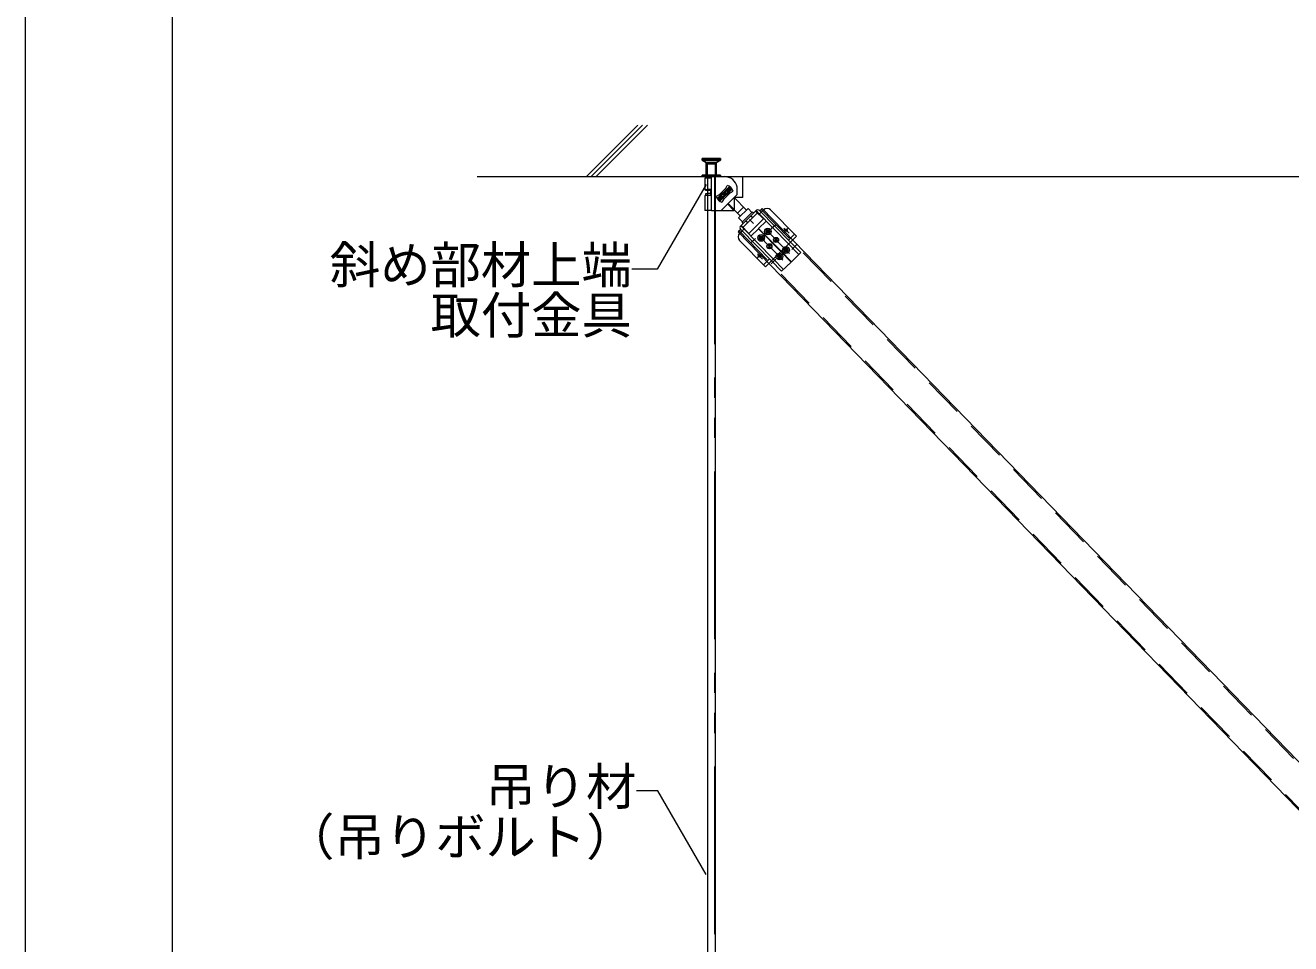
# Model space of a CAD drawing. Units: millimetres on the paper, with parts at other scales. Extents: x -195 to 195, y -140 to 138.
# Drawn here: x -195 to -157.28, y -77.03 to -49.64 of the extents above; entities that cross this region are included whole.
import ezdxf
from ezdxf.enums import TextEntityAlignment as Align

# ---------------------------------------------------------------- set-up
doc = ezdxf.new("R2010")
doc.units = ezdxf.units.MM
for name, pattern in [('CHAIN1', [8, 5, -1, 1, -1]), ('DASHED1', [1.8, 1.2, -0.6]), ('DOUBLE_CHAIN1', [8.8, 5, -1, 0.6, -0.6, 0.6, -1])]:
    doc.linetypes.add(name, pattern=pattern)
for name, color, linetype, lineweight in [('7-1_吊り材', 7, 'Continuous', 18), ('7-4_ブレース・補強材', 3, 'DASHED1', 18), ('7-6_文字', 3, 'Continuous', 18), ('7-9_躯体他', 4, 'Continuous', 9), ('7-C_ビス・アンカーボルト・強調図形', 2, 'Continuous', 25), ('F-2_野縁受け', 3, 'Continuous', 18), ('F-3_野縁', 7, 'Continuous', 18)]:
    doc.layers.add(name, color=color, linetype=linetype, lineweight=lineweight)
doc.styles.add('ＭＳ ゴシック', font='')
doc.styles.get('ＭＳ ゴシック').set_extended_font_data('MS Gothic')

msp = doc.modelspace()

# ---------------------------------------------------------------- linework, layer by layer
at = {"layer": '7-1_吊り材'}
for p, q in [((-174.667, -54.149), (-174.667, -98.39)), ((-174.442, -54.149), (-174.442, -98.39))]:
    msp.add_line(p, q, dxfattribs=at)
at = {"layer": '7-1_吊り材', "linetype": 'DOUBLE_CHAIN1'}
for p, q in [((-174.653, -98.39), (-174.653, -54.149)), ((-174.456, -54.149), (-174.456, -98.39))]:
    msp.add_line(p, q, dxfattribs=at)
at = {"layer": '7-4_ブレース・補強材'}
for p, q in [((-173.065, -55.133), (-130.662, -98.889)), ((-173.725, -55.773), (-131.322, -99.53))]:
    msp.add_line(p, q, dxfattribs=at)
at = {"layer": '7-4_ブレース・補強材', "linetype": 'Continuous'}
for p, q in [((-173.036, -55.105), (-130.633, -98.861)), ((-173.754, -55.801), (-131.351, -99.557))]:
    msp.add_line(p, q, dxfattribs=at)
at = {"layer": '7-6_文字'}
for p, q in [((-174.747, -54.207), (-174.747, -54.552)), ((-174.722, -54.157), (-174.722, -54.203)), ((-174.633, -54.149), (-174.683, -54.149)), ((-174.667, -54.212), (-174.667, -54.212)), ((-174.542, -54.149), (-174.633, -54.149)), ((-174.542, -54.149), (-174.442, -54.149)), ((-174.542, -54.157), (-174.154, -54.157)), ((-174.542, -55.125), (-174.542, -54.198)), ((-174.154, -54.157), (-173.617, -54.157)), ((-173.617, -54.781), (-173.617, -54.157)), ((-174.722, -54.672), (-174.722, -54.723)), ((-174.58, -54.543), (-174.578, -54.718)), ((-174.375, -54.805), (-174.012, -54.453)), ((-174.339, -54.805), (-174.013, -54.488)), ((-174.124, -54.505), (-174.319, -54.699)), ((-174.308, -54.687), (-174.179, -54.826)), ((-173.934, -54.534), (-174.297, -54.885)), ((-174.154, -54.669), (-174.199, -54.713)), ((-174.154, -54.669), (-174.198, -54.624)), ((-173.99, -54.639), (-174.184, -54.834)), ((-174.154, -54.669), (-174.109, -54.626)), ((-174.154, -54.669), (-174.111, -54.714)), ((-174.132, -54.515), (-173.998, -54.649)), ((-174.124, -54.505), (-174.075, -54.419)), ((-174.065, -54.582), (-174.004, -54.523)), ((-174.013, -54.488), (-174.012, -54.453)), ((-174.012, -54.453), (-173.934, -54.534)), ((-173.99, -54.639), (-173.904, -54.59)), ((-173.969, -54.533), (-173.934, -54.534)), ((-173.779, -54.693), (-173.779, -54.532)), ((-173.617, -54.544), (-173.624, -54.544)), ((-173.617, -54.781), (-173.617, -54.569)), ((-174.747, -54.727), (-174.747, -55.163)), ((-174.319, -54.699), (-174.405, -54.749)), ((-174.339, -54.805), (-174.375, -54.805)), ((-174.297, -54.885), (-174.375, -54.805)), ((-174.296, -54.85), (-174.339, -54.805)), ((-174.244, -54.756), (-174.305, -54.815)), ((-174.296, -54.85), (-174.297, -54.885)), ((-173.779, -54.694), (-174.257, -55.171)), ((-174.184, -54.834), (-174.234, -54.919)), ((-173.88, -55.171), (-174.059, -54.973)), ((-174.045, -54.961), (-173.684, -55.334)), ((-173.87, -54.783), (-173.505, -55.16)), ((-173.617, -54.781), (-173.867, -54.781)), ((-173.867, -54.781), (-173.867, -55.171)), ((-173.819, -54.781), (-173.844, -54.758)), ((-174.542, -55.171), (-174.542, -55.125)), ((-174.542, -55.171), (-173.867, -55.171)), ((-173.771, -55.244), (-173.592, -55.07)), ((-173.451, -55.108), (-173.738, -55.386)), ((-173.627, -55.501), (-173.738, -55.386)), ((-173.221, -55.174), (-173.676, -55.621)), ((-173.627, -55.501), (-173.34, -55.223)), ((-173.626, -55.502), (-173.34, -55.222)), ((-173.34, -55.223), (-173.451, -55.108)), ((-172.998, -55.419), (-173.436, -55.848)), ((-173.41, -55.437), (-173.299, -55.552)), ((-173.23, -55.183), (-172.998, -55.419)), ((-173.165, -55.231), (-173.173, -55.24)), ((-173.165, -55.231), (-172.249, -56.165)), ((-173.036, -55.105), (-173.107, -55.175)), ((-173.107, -55.175), (-172.192, -56.109)), ((-172.995, -55.146), (-173.067, -55.216)), ((-172.783, -55.148), (-172.012, -55.933)), ((-173.677, -55.734), (-173.75, -55.805)), ((-173.709, -55.846), (-173.636, -55.775)), ((-173.677, -55.734), (-172.761, -56.667)), ((-173.667, -55.612), (-173.436, -55.848)), ((-173.645, -55.766), (-173.636, -55.775)), ((-173.62, -55.678), (-173.611, -55.669)), ((-173.62, -55.678), (-172.704, -56.611)), ((-173.588, -55.71), (-173.579, -55.719)), ((-173.373, -55.929), (-173.15, -55.711)), ((-172.481, -56.392), (-173.15, -55.711)), ((-172.918, -55.483), (-173.141, -55.702)), ((-172.472, -56.384), (-173.141, -55.702)), ((-172.926, -55.779), (-172.893, -55.779)), ((-172.926, -55.779), (-172.926, -55.804)), ((-172.926, -55.804), (-172.894, -55.804)), ((-172.881, -55.817), (-172.882, -55.849)), ((-172.88, -55.734), (-172.881, -55.767)), ((-172.88, -55.734), (-172.855, -55.735)), ((-172.856, -55.817), (-172.857, -55.85)), ((-172.855, -55.735), (-172.856, -55.767)), ((-172.844, -55.805), (-172.811, -55.805)), ((-172.843, -55.78), (-172.811, -55.78)), ((-172.811, -55.78), (-172.811, -55.805)), ((-173.711, -56.058), (-172.94, -56.843)), ((-173.122, -55.971), (-173.09, -55.972)), ((-173.122, -55.971), (-173.122, -55.996)), ((-173.122, -55.996), (-173.09, -55.997)), ((-173.078, -56.009), (-173.078, -56.042)), ((-173.078, -56.042), (-173.053, -56.042)), ((-173.077, -55.927), (-173.052, -55.927)), ((-173.077, -55.927), (-173.077, -55.959)), ((-173.053, -56.01), (-173.053, -56.042)), ((-173.052, -55.927), (-173.052, -55.96)), ((-173.04, -55.972), (-173.007, -55.973)), ((-173.04, -55.997), (-173.007, -55.998)), ((-173.007, -55.973), (-173.007, -55.998)), ((-172.882, -55.849), (-172.857, -55.85)), ((-172.82, -56.234), (-172.871, -56.191)), ((-172.82, -56.234), (-172.807, -56.168)), ((-172.623, -56.042), (-172.675, -55.998)), ((-172.623, -56.042), (-172.672, -56.089)), ((-172.672, -56.089), (-172.599, -56.066)), ((-172.658, -56.012), (-172.619, -56.018)), ((-172.623, -56.042), (-172.611, -55.976)), ((-172.623, -56.042), (-172.576, -56.09)), ((-172.192, -56.109), (-172.012, -55.933)), ((-172.192, -56.109), (-171.885, -56.421)), ((-172.82, -56.234), (-172.868, -56.282)), ((-172.868, -56.282), (-172.796, -56.259)), ((-172.855, -56.205), (-172.815, -56.21)), ((-172.82, -56.234), (-172.772, -56.283)), ((-172.579, -56.525), (-172.58, -56.55)), ((-172.58, -56.55), (-172.547, -56.55)), ((-172.579, -56.525), (-172.547, -56.525)), ((-172.535, -56.563), (-172.535, -56.595)), ((-172.534, -56.48), (-172.509, -56.48)), ((-172.534, -56.48), (-172.534, -56.513)), ((-172.51, -56.563), (-172.51, -56.595)), ((-172.509, -56.48), (-172.509, -56.513)), ((-172.497, -56.526), (-172.464, -56.526)), ((-172.497, -56.551), (-172.465, -56.551)), ((-172.481, -56.392), (-172.174, -56.705)), ((-172.464, -56.526), (-172.465, -56.551)), ((-172.383, -56.332), (-172.351, -56.332)), ((-172.383, -56.332), (-172.383, -56.357)), ((-172.383, -56.357), (-172.351, -56.357)), ((-172.339, -56.37), (-172.339, -56.403)), ((-172.339, -56.403), (-172.314, -56.403)), ((-172.338, -56.288), (-172.313, -56.288)), ((-172.338, -56.288), (-172.338, -56.32)), ((-172.314, -56.37), (-172.314, -56.403)), ((-172.313, -56.288), (-172.313, -56.32)), ((-172.301, -56.333), (-172.268, -56.333)), ((-172.301, -56.358), (-172.268, -56.358)), ((-172.268, -56.333), (-172.268, -56.358)), ((-171.885, -56.421), (-172.166, -56.696)), ((-172.94, -56.843), (-172.761, -56.667)), ((-172.761, -56.667), (-172.455, -56.979)), ((-172.535, -56.595), (-172.51, -56.595)), ((-172.455, -56.979), (-172.174, -56.705))]:
    msp.add_line(p, q, dxfattribs=at)
at = {"layer": '7-6_文字', "linetype": 'DASHED1'}
for p, q in [((-174.667, -54.149), (-174.667, -54.774)), ((-174.667, -54.162), (-174.667, -54.524)), ((-174.442, -54.149), (-174.442, -54.774)), ((-174.667, -54.677), (-174.667, -55.169)), ((-174.123, -54.561), (-174.045, -54.642)), ((-174.108, -54.546), (-174.03, -54.627)), ((-174.279, -54.712), (-174.201, -54.793)), ((-174.264, -54.697), (-174.185, -54.778)), ((-173.808, -55.124), (-173.808, -55.124)), ((-173.611, -55.669), (-173.173, -55.24)), ((-173.372, -55.323), (-173.316, -55.38)), ((-173.165, -55.231), (-173.221, -55.174)), ((-173.067, -55.216), (-173.124, -55.272)), ((-173.62, -55.678), (-173.676, -55.621)), ((-173.636, -55.775), (-173.579, -55.719)), ((-173.524, -55.472), (-173.468, -55.529)), ((-172.472, -56.384), (-172.192, -56.109)), ((-172.249, -56.165), (-171.942, -56.477)), ((-172.248, -56.052), (-172.068, -55.876)), ((-172.761, -56.667), (-172.481, -56.392)), ((-172.537, -56.335), (-172.528, -56.326)), ((-172.996, -56.786), (-172.817, -56.61)), ((-172.704, -56.611), (-172.398, -56.923))]:
    msp.add_line(p, q, dxfattribs=at)
at = {"layer": '7-6_文字', "color": 7}
for p, q in [((-174.707, -54.388), (-176.168, -56.919)), ((-176.168, -56.919), (-176.922, -56.919))]:
    msp.add_line(p, q, dxfattribs=at)
at = {"layer": '7-6_文字', "linetype": 'CHAIN1'}
for p, q in [((-172.946, -55.713), (-172.222, -56.451)), ((-172.939, -55.862), (-172.803, -55.727)), ((-172.765, -55.708), (-172.623, -55.569)), ((-172.389, -55.691), (-172.236, -55.847)), ((-172.385, -55.808), (-172.276, -55.701)), ((-173.377, -56.134), (-173.238, -55.997)), ((-173.142, -55.906), (-172.418, -56.644)), ((-173.132, -56.051), (-172.989, -55.911)), ((-172.887, -56.301), (-172.744, -56.16)), ((-172.694, -56.111), (-172.558, -55.977)), ((-172.152, -56.333), (-172.01, -56.193)), ((-173.175, -56.462), (-173.022, -56.618)), ((-173.172, -56.58), (-173.058, -56.468)), ((-172.59, -56.604), (-172.447, -56.464)), ((-172.26, -56.281), (-172.406, -56.424)), ((-172.765, -56.758), (-172.625, -56.621))]:
    msp.add_line(p, q, dxfattribs=at)
at = {"layer": '7-6_文字'}
for points in [[(-174.542, -54.198), (-174.578, -54.198), (-174.612, -54.198), (-174.644, -54.199), (-174.674, -54.2), (-174.699, -54.201), (-174.72, -54.202), (-174.735, -54.204), (-174.744, -54.205), (-174.747, -54.207)], [(-174.667, -54.162), (-174.654, -54.155), (-174.644, -54.149)], [(-174.542, -54.198), (-174.542, -54.157), (-174.542, -54.149)], [(-174.58, -54.543), (-174.614, -54.544), (-174.647, -54.544), (-174.676, -54.545), (-174.701, -54.546), (-174.721, -54.548), (-174.735, -54.549), (-174.744, -54.55), (-174.747, -54.552), (-174.743, -54.554), (-174.734, -54.555), (-174.718, -54.556), (-174.697, -54.558), (-174.672, -54.559), (-174.642, -54.56), (-174.61, -54.56), (-174.58, -54.561)], [(-174.58, -54.547), (-174.6, -54.547), (-174.618, -54.548), (-174.634, -54.548), (-174.648, -54.549), (-174.658, -54.55), (-174.664, -54.551), (-174.667, -54.552), (-174.666, -54.553), (-174.661, -54.554), (-174.653, -54.554), (-174.641, -54.555), (-174.626, -54.556), (-174.609, -54.556), (-174.589, -54.557), (-174.58, -54.557)], [(-174.667, -54.677), (-174.654, -54.67), (-174.644, -54.664)], [(-174.013, -54.488), (-173.969, -54.533), (-174.296, -54.85)], [(-173.624, -54.544), (-173.624, -54.569), (-173.617, -54.569)], [(-174.579, -54.718), (-174.613, -54.719), (-174.645, -54.719), (-174.675, -54.72), (-174.7, -54.721), (-174.72, -54.723), (-174.735, -54.724), (-174.744, -54.726), (-174.747, -54.727)], [(-172.481, -56.392), (-172.472, -56.384), (-172.166, -56.696)]]:
    msp.add_lwpolyline(points, dxfattribs=at)
at = {"layer": '7-6_文字', "linetype": 'DOUBLE_CHAIN1'}
msp.add_lwpolyline([(-174.542, -55.171), (-174.578, -55.171), (-174.612, -55.171), (-174.644, -55.17), (-174.674, -55.169), (-174.699, -55.168), (-174.719, -55.167), (-174.735, -55.165), (-174.747, -55.163)], dxfattribs=at)
at = {"layer": '7-6_文字', "color": 7}
msp.add_lwpolyline([(-174.706, -74.965), (-176.145, -72.473), (-176.785, -72.473)], dxfattribs=at)
at = {"layer": '7-6_文字'}
for centre, radius in [((-172.869, -55.792), 0.1), ((-172.868, -55.792), 0.0563), ((-172.329, -55.753), 0.0375), ((-173.065, -55.985), 0.1), ((-173.065, -55.985), 0.0563), ((-172.82, -56.234), 0.075), ((-172.82, -56.234), 0.075), ((-172.82, -56.234), 0.0675), ((-172.623, -56.042), 0.075), ((-172.623, -56.042), 0.075), ((-172.623, -56.042), 0.0675), ((-173.114, -56.523), 0.0375), ((-172.522, -56.538), 0.1), ((-172.522, -56.538), 0.0563), ((-172.326, -56.345), 0.1), ((-172.326, -56.345), 0.0563)]:
    msp.add_circle(centre, radius, dxfattribs=at)
for centre, radius, start, end in [((-174.588, -55.17), 1.022, 92.5588, 97.554), ((-174.154, -54.532), 0.375, 10.5472, 90), ((-174.609, -55.435), 0.772, 87.7565, 98.3983), ((-174.154, -54.669), 0.263, 17.6267, 72.3739), ((-174.154, -54.532), 0.375, 0, 10.5472), ((-174.154, -54.669), 0.263, 197.6258, 252.3738), ((-173.323, -55.24), 0.025, 314.3702, 134.3701), ((-173.165, -55.231), 0.08, 44.4543, 134.4543), ((-172.89, -55.253), 0.15, 44.4543, 134.4543), ((-173.62, -55.678), 0.08, 134.4543, 224.4543), ((-173.609, -55.52), 0.025, 134.3701, 314.3702), ((-172.894, -55.817), 0.0125, 359.3702, 89.3701), ((-172.893, -55.767), 0.0125, 269.3701, 359.3702), ((-172.844, -55.817), 0.0125, 89.3701, 179.3701), ((-172.843, -55.767), 0.0125, 179.3701, 269.3702), ((-173.604, -55.953), 0.15, 134.4543, 224.4543), ((-173.09, -55.959), 0.0125, 269.3701, 359.3702), ((-173.09, -56.009), 0.0125, 359.3702, 89.3701), ((-173.04, -55.96), 0.0125, 179.3701, 269.3702), ((-173.04, -56.01), 0.0125, 89.3701, 179.3701), ((-172.547, -56.513), 0.0125, 269.3701, 359.3702), ((-172.547, -56.563), 0.0125, 359.3702, 89.3701), ((-172.497, -56.513), 0.0125, 179.3701, 269.3702), ((-172.497, -56.563), 0.0125, 89.3701, 179.3701), ((-172.351, -56.37), 0.0125, 359.3702, 89.3701), ((-172.35, -56.32), 0.0125, 269.3701, 359.3702), ((-172.301, -56.37), 0.0125, 89.3701, 179.3701), ((-172.3, -56.32), 0.0125, 179.3701, 269.3702)]:
    msp.add_arc(centre, radius, start, end, dxfattribs=at)
at = {"layer": '7-9_躯体他'}
for p, q in [((-176.742, -52.619), (-178.272, -54.149)), ((-176.599, -52.617), (-178.131, -54.149)), ((-176.458, -52.617), (-177.989, -54.149)), ((-181.53, -54.149), (-124.017, -54.149))]:
    msp.add_line(p, q, dxfattribs=at)
at = {"layer": '7-C_ビス・アンカーボルト・強調図形', "linetype": 'DASHED1'}
for p, q in [((-174.279, -53.611), (-174.829, -53.611)), ((-174.829, -53.611), (-174.829, -53.661)), ((-174.279, -53.661), (-174.829, -53.661)), ((-174.829, -53.661), (-174.704, -53.736)), ((-174.404, -53.736), (-174.704, -53.736)), ((-174.704, -53.736), (-174.704, -54.111)), ((-174.679, -53.774), (-174.667, -53.774)), ((-174.679, -53.774), (-174.679, -54.149)), ((-174.429, -53.774), (-174.667, -53.774)), ((-174.429, -53.774), (-174.429, -54.149)), ((-174.279, -53.661), (-174.404, -53.736)), ((-174.404, -53.736), (-174.404, -54.111)), ((-174.279, -53.611), (-174.279, -53.661)), ((-174.279, -54.111), (-174.829, -54.111)), ((-174.829, -54.111), (-174.829, -54.149)), ((-174.366, -54.111), (-174.366, -54.149)), ((-174.279, -54.111), (-174.279, -54.149))]:
    msp.add_line(p, q, dxfattribs=at)
at = {"layer": 'F-2_野縁受け'}
msp.add_line((-190.619, 43.537), (-190.619, -118.463), dxfattribs=at)
at = {"layer": 'F-3_野縁', "color": 3}
msp.add_lwpolyline([(-195, 137.5), (-195, -137.5), (195, -137.5)], dxfattribs=at)

# ---------------------------------------------------------------- texts
at = {"layer": '7-6_文字', "color": 7, "style": 'ＭＳ ゴシック'}
for s, p in [('斜め部材上端', (-185.922, -57.669)), ('取付金具', (-182.922, -59.169)), ('吊り材', (-181.285, -73.223)), ('（吊りボルト）', (-187.285, -74.723))]:
    msp.add_text(s, height=1.1, dxfattribs=at).set_placement(p, align=Align.BOTTOM_LEFT)

doc.saveas('drawing.dxf')
